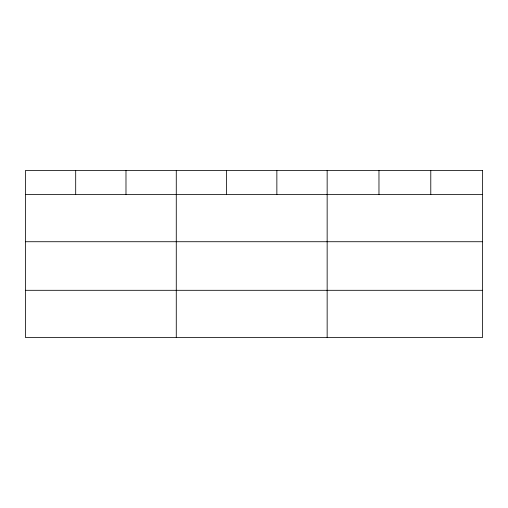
<?xml version="1.0" encoding="UTF-8"?>
<svg xmlns="http://www.w3.org/2000/svg" width="508" height="508" viewBox="0 0 508 508"><rect width="100%" height="100%" fill="white"/><g stroke="black" fill="none" stroke-linecap="round" stroke-linejoin="round"><path stroke-width="0.76" d="M25.4 194.577L482.6 194.577M25.4 241.725L482.6 241.725M25.4 290.309L482.6 290.309M430.784 170.542L430.784 194.577M378.968 170.542L378.968 194.577M327.152 170.542L327.152 337.458M276.86 170.542L276.86 194.577M226.568 170.542L226.568 194.577M176.276 170.542L176.276 337.458M125.984 170.542L125.984 194.577M75.692 170.542L75.692 194.577M482.6 170.542L25.4 170.542L25.4 337.458L482.6 337.458L482.6 170.542"/></g></svg>
